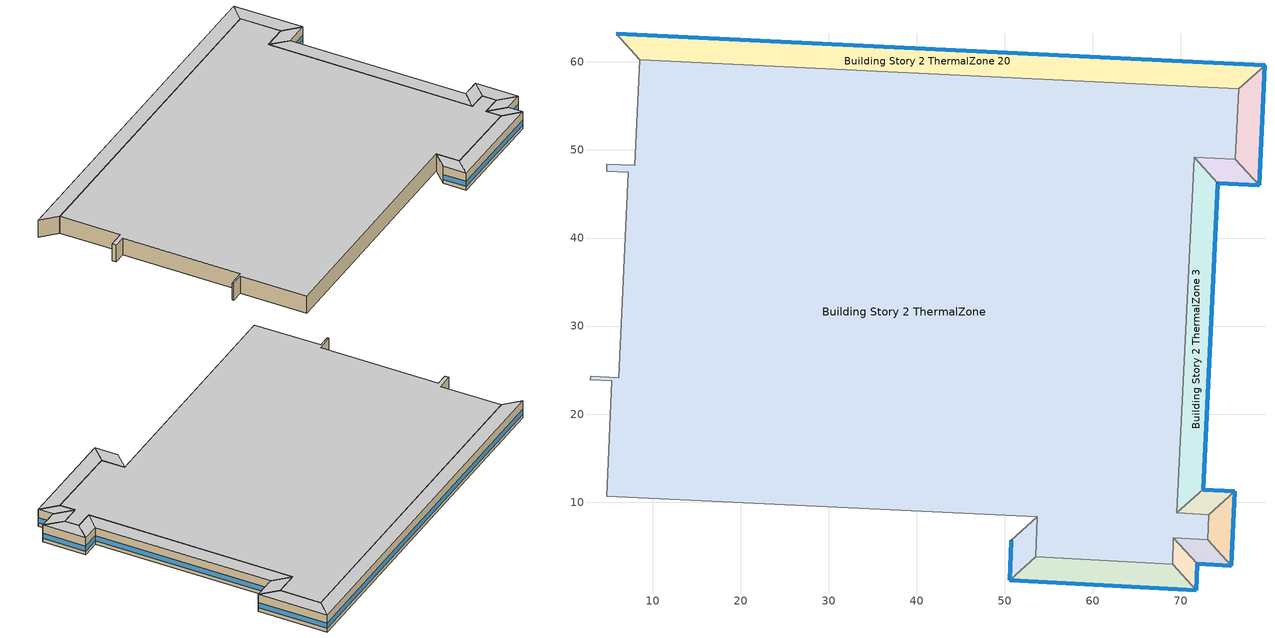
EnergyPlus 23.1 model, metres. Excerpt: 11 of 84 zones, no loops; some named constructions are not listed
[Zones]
Building Story 2 ThermalZone
 floor adiabatic (Typical Interior Floor): 76.59,56.95 76.19,48.94 71.5,49.16 69.54,8.77 73.13,8.55 73.02,5.75 69.14,5.95 69.05,2.94 53.53,3.81 53.69,8.37 4.8,10.69 5.38,23.8 2.95,23.91 2.97,24.27 6.14,24.16 7.23,47.45 4.79,47.57 4.82,48.38 7.98,48.25 8.55,60.23 z3.6
 wall adiabatic (Typical Interior Wall): 76.19,48.94 76.59,56.95 8.55,60.23 7.98,48.25 4.82,48.38 4.79,47.57 7.23,47.45 6.14,24.16 2.97,24.27 2.95,23.91 5.38,23.8 4.8,10.69 53.69,8.37 53.53,3.81 69.05,2.94 69.14,5.95 73.02,5.75 73.13,8.55 69.54,8.77 71.5,49.16 76.19,48.94 z3.6:7.2
 ceiling adiabatic (Typical Interior Ceiling): 8.55,60.23 7.98,48.25 4.82,48.38 4.79,47.57 7.23,47.45 6.14,24.16 2.97,24.27 2.95,23.91 5.38,23.8 4.8,10.69 53.69,8.37 53.53,3.81 69.05,2.94 69.14,5.95 73.02,5.75 73.13,8.55 69.54,8.77 71.5,49.16 76.19,48.94 76.59,56.95 z7.2
Building Story 2 ThermalZone 1
 floor adiabatic (Typical Interior Floor): 79.55,59.64 78.88,45.98 76.19,48.94 76.59,56.95 z3.6
 wall outside (Typical Insulated Steel Framed Exterior Wall R-20.41): 78.88,45.98 79.55,59.64 z3.6:7.2
 wall adiabatic (Typical Interior Wall): 79.55,59.64 76.59,56.95 76.19,48.94 78.88,45.98 z3.6:7.2
 window (U 0.48 SHGC 0.40 Dbl Ref-D Clr 6mm/13mm): 78.88,46 79.55,59.61 z4.36:5.45
 ceiling adiabatic (Typical Interior Ceiling): 76.59,56.95 76.19,48.94 78.88,45.98 79.55,59.64 z7.2
Building Story 2 ThermalZone 2
 floor adiabatic (Typical Interior Floor): 78.88,45.98 74.19,46.2 71.5,49.16 76.19,48.94 z3.6
 wall outside (Typical Insulated Steel Framed Exterior Wall R-20.41): 74.19,46.2 78.88,45.98 z3.6:7.2
 wall adiabatic (Typical Interior Wall): 78.88,45.98 76.19,48.94 71.5,49.16 74.19,46.2 z3.6:7.2
 window (U 0.48 SHGC 0.40 Dbl Ref-D Clr 6mm/13mm): 74.22,46.2 78.85,45.98 z4.36:5.45
 ceiling adiabatic (Typical Interior Ceiling): 76.19,48.94 71.5,49.16 74.19,46.2 78.88,45.98 z7.2
Building Story 2 ThermalZone 20
 floor adiabatic (Typical Interior Ceiling): 5.86,63.19 79.55,59.64 76.59,56.95 8.55,60.23 z3.6
 wall outside (Typical Insulated Steel Framed Exterior Wall R-20.41): 79.55,59.64 5.86,63.19 z3.6:7.2
 wall adiabatic (Typical Interior Wall): 5.86,63.19 8.55,60.23 76.59,56.95 79.55,59.64 z3.6:7.2
 window (U 0.48 SHGC 0.40 Dbl Ref-D Clr 6mm/13mm): 79.52,59.64 5.89,63.19 z4.36:5.44
 ceiling adiabatic (Typical Interior Ceiling): 8.55,60.23 76.59,56.95 79.55,59.64 5.86,63.19 z7.2
Building Story 2 ThermalZone 3
 floor adiabatic (Typical Interior Floor): 74.19,46.2 72.52,11.44 69.54,8.77 71.5,49.16 z3.6
 wall outside (Typical Insulated Steel Framed Exterior Wall R-20.41): 72.52,11.44 74.19,46.2 z3.6:7.2
 wall adiabatic (Typical Interior Wall): 74.19,46.2 71.5,49.16 69.54,8.77 72.52,11.44 z3.6:7.2
 window (U 0.48 SHGC 0.40 Dbl Ref-D Clr 6mm/13mm): 72.52,11.46 74.19,46.18 z4.36:5.44
 ceiling adiabatic (Typical Interior Ceiling): 71.5,49.16 69.54,8.77 72.52,11.44 74.19,46.2 z7.2
Building Story 2 ThermalZone 4
 floor adiabatic (Typical Interior Floor): 72.52,11.44 76.12,11.22 73.13,8.55 69.54,8.77 z3.6
 wall outside (Typical Insulated Steel Framed Exterior Wall R-20.41): 76.12,11.22 72.52,11.44 z3.6:7.2
 wall adiabatic (Typical Interior Wall): 72.52,11.44 69.54,8.77 73.13,8.55 76.12,11.22 z3.6:7.2
 window (U 0.48 SHGC 0.40 Dbl Ref-D Clr 6mm/13mm): 76.09,11.22 72.54,11.44 z4.36:5.46
 ceiling adiabatic (Typical Interior Ceiling): 69.54,8.77 73.13,8.55 76.12,11.22 72.52,11.44 z7.2
Building Story 2 ThermalZone 5
 floor adiabatic (Typical Interior Floor): 76.12,11.22 75.7,2.78 73.02,5.75 73.13,8.55 z3.6
 wall outside (Typical Insulated Steel Framed Exterior Wall R-20.41): 75.7,2.78 76.12,11.22 z3.6:7.2
 wall adiabatic (Typical Interior Wall): 76.12,11.22 73.13,8.55 73.02,5.75 75.7,2.78 z3.6:7.2
 window (U 0.48 SHGC 0.40 Dbl Ref-D Clr 6mm/13mm): 75.7,2.8 76.11,11.19 z4.36:5.45
 ceiling adiabatic (Typical Interior Ceiling): 73.13,8.55 73.02,5.75 75.7,2.78 76.12,11.22 z7.2
Building Story 2 ThermalZone 6
 floor adiabatic (Typical Interior Floor): 75.7,2.78 71.85,3 69.14,5.95 73.02,5.75 z3.6
 wall outside (Typical Insulated Steel Framed Exterior Wall R-20.41): 71.85,3 75.7,2.78 z3.6:7.2
 wall adiabatic (Typical Interior Wall): 75.7,2.78 73.02,5.75 69.14,5.95 71.85,3 z3.6:7.2
 window (U 0.48 SHGC 0.40 Dbl Ref-D Clr 6mm/13mm): 71.87,3 75.67,2.78 z4.36:5.46
 ceiling adiabatic (Typical Interior Ceiling): 73.02,5.75 69.14,5.95 71.85,3 75.7,2.78 z7.2
Building Story 2 ThermalZone 7
 floor adiabatic (Typical Interior Floor): 71.85,3 71.76,0 69.05,2.94 69.14,5.95 z3.6
 wall outside (Typical Insulated Steel Framed Exterior Wall R-20.41): 71.76,0 71.85,3 z3.6:7.2
 wall adiabatic (Typical Interior Wall): 71.85,3 69.14,5.95 69.05,2.94 71.76,0 z3.6:7.2
 window (U 0.48 SHGC 0.40 Dbl Ref-D Clr 6mm/13mm): 71.76,0.03 71.84,2.97 z4.36:5.46
 ceiling adiabatic (Typical Interior Ceiling): 69.14,5.95 69.05,2.94 71.76,0 71.85,3 z7.2
Building Story 2 ThermalZone 8
 floor adiabatic (Typical Interior Floor): 71.76,0 50.58,1.11 53.53,3.81 69.05,2.94 z3.6
 wall outside (Typical Insulated Steel Framed Exterior Wall R-20.41): 50.58,1.11 71.76,0 z3.6:7.2
 wall adiabatic (Typical Interior Wall): 71.76,0 69.05,2.94 53.53,3.81 50.58,1.11 z3.6:7.2
 window (U 0.48 SHGC 0.40 Dbl Ref-D Clr 6mm/13mm): 50.6,1.11 71.74,0 z4.36:5.44
 ceiling adiabatic (Typical Interior Ceiling): 69.05,2.94 53.53,3.81 50.58,1.11 71.76,0 z7.2
Building Story 2 ThermalZone 9
 floor adiabatic (Typical Interior Floor): 50.58,1.11 50.74,5.66 53.69,8.37 53.53,3.81 z3.6
 wall outside (Typical Insulated Steel Framed Exterior Wall R-20.41): 50.74,5.66 50.58,1.11 z3.6:7.2
 wall adiabatic (Typical Interior Wall): 50.58,1.11 53.53,3.81 53.69,8.37 50.74,5.66 z3.6:7.2
 window (U 0.48 SHGC 0.40 Dbl Ref-D Clr 6mm/13mm): 50.74,5.64 50.58,1.14 z4.36:5.45
 ceiling adiabatic (Typical Interior Ceiling): 53.53,3.81 53.69,8.37 50.74,5.66 50.58,1.11 z7.2
[Material] Thermal Absorptance=0.9; Solar Absorptance=0.7
Name | Roughness | Thickness {m} | Conductivity {W/m-K} | Density {kg/m3} | Specific Heat {J/kg-K} | Visible Absorptance
100mm Normalweight concrete floor | MediumRough | 0.1016 | 2.31045 | 2322 | 832.557 | 0.7
25mm Stucco | Smooth | 0.0254 | 0.72 | 1856 | 840 | 0.7
5/8 in. Gypsum Board | MediumSmooth | 0.0159 | 0.16 | 800 | 1090 | 0.7
G01 13mm gypsum board | Smooth | 0.0127 | 0.160031 | 800.001 | 1090.73 | 0.5
[Material:NoMass] Roughness=Smooth; Thermal Absorptance=0.9; Solar Absorptance=0.7
Name | Thermal Resistance {m2-K/W} | Visible Absorptance
CP02 CARPET PAD | 0.21648 | 0.8
Typical Insulation R-18.23 | 3.21036 | 0.7
[WindowMaterial:Gas]
AIR 13MM: Gas Type=Air; Thickness {m}=0.0127
[WindowMaterial:Glazing] Optical Data Type=SpectralAverage; Thickness {m}=0.006; Infrared Transmittance at Normal Incidence=0; Front Side Infrared Hemispherical Emissivity=0.84; Conductivity {W/m-K}=0.9; Dirt Correction Factor for Solar and Visible Transmittance=1; Solar Diffusing=No
Name | Solar Transmittance at Normal Incidence | Front Side Solar Reflectance at Normal Incidence | Back Side Solar Reflectance at Normal Incidence | Visible Transmittance at Normal Incidence | Front Side Visible Reflectance at Normal Incidence | Back Side Visible Reflectance at Normal Incidence | Back Side Infrared Hemispherical Emissivity
CLEAR 6MM | 0.775 | 0.071 | 0.071 | 0.881 | 0.08 | 0.08 | 0.84
REF D CLEAR 6MM | 0.429 | 0.308 | 0.379 | 0.334 | 0.453 | 0.505 | 0.82
[Construction]
Typical Insulated Steel Framed Exterior Wall R-20.41: 25mm Stucco, 5/8 in. Gypsum Board, Typical Insulation R-18.23, 5/8 in. Gypsum Board
Typical Interior Ceiling: CP02 CARPET PAD, 100mm Normalweight concrete floor
Typical Interior Floor: 100mm Normalweight concrete floor, CP02 CARPET PAD
Typical Interior Wall: G01 13mm gypsum board, G01 13mm gypsum board
U 0.48 SHGC 0.40 Dbl Ref-D Clr 6mm/13mm: REF D CLEAR 6MM, AIR 13MM, CLEAR 6MM
[Zone] Multiplier=1; Part of Total Floor Area=Yes
Building Story 2 ThermalZone; Building Story 2 ThermalZone 1; Building Story 2 ThermalZone 2; Building Story 2 ThermalZone 20; Building Story 2 ThermalZone 3; Building Story 2 ThermalZone 4; Building Story 2 ThermalZone 5; Building Story 2 ThermalZone 6; Building Story 2 ThermalZone 7; Building Story 2 ThermalZone 8; Building Story 2 ThermalZone 9
[Space] Space Type=Story Mid Blended Space Type
Name | Zone
Building Story 2 Space | Building Story 2 ThermalZone
Building Story 2 Space 1 | Building Story 2 ThermalZone 1
Building Story 2 Space 2 | Building Story 2 ThermalZone 2
Building Story 2 Space 20 | Building Story 2 ThermalZone 20
Building Story 2 Space 3 | Building Story 2 ThermalZone 3
Building Story 2 Space 4 | Building Story 2 ThermalZone 4
Building Story 2 Space 5 | Building Story 2 ThermalZone 5
Building Story 2 Space 6 | Building Story 2 ThermalZone 6
Building Story 2 Space 7 | Building Story 2 ThermalZone 7
Building Story 2 Space 8 | Building Story 2 ThermalZone 8
Building Story 2 Space 9 | Building Story 2 ThermalZone 9
[InternalMass] Construction=InteriorFurnishings 1
Name | Zone or ZoneList | Space or SpaceList | Surface Area {m2}
Building Story 2 Space SecondarySchool Classroom A  - Story Mid Mass; Building Story 2 Space SecondarySchool Classroom C  - Story Mid Mass | Building Story 2 ThermalZone | Building Story 2 Space | 1442.32
Building Story 2 Space 20 SecondarySchool Classroom A  - Story Mid Mass; Building Story 2 Space 20 SecondarySchool Classroom C  - Story Mid Mass | Building Story 2 ThermalZone 20 | Building Story 2 Space 20 | 87.5473
Building Story 2 Space 8 SecondarySchool Classroom A  - Story Mid Mass; Building Story 2 Space 8 SecondarySchool Classroom C  - Story Mid Mass | Building Story 2 ThermalZone 8 | Building Story 2 Space 8 | 22.6304
Building Story 2 Space 7 SecondarySchool Classroom A  - Story Mid Mass; Building Story 2 Space 7 SecondarySchool Classroom C  - Story Mid Mass | Building Story 2 ThermalZone 7 | Building Story 2 Space 7 | 3.66064
Building Story 2 Space 1 SecondarySchool Classroom A  - Story Mid Mass; Building Story 2 Space 1 SecondarySchool Classroom C  - Story Mid Mass | Building Story 2 ThermalZone 1 | Building Story 2 Space 1 | 13.3914
Building Story 2 Space 2 SecondarySchool Classroom A  - Story Mid Mass; Building Story 2 Space 2 SecondarySchool Classroom C  - Story Mid Mass | Building Story 2 ThermalZone 2 | Building Story 2 Space 2 | 5.7984
Building Story 2 Space 3 SecondarySchool Classroom A  - Story Mid Mass; Building Story 2 Space 3 SecondarySchool Classroom C  - Story Mid Mass | Building Story 2 ThermalZone 3 | Building Story 2 Space 3 | 46.5917
Building Story 2 Space 4 SecondarySchool Classroom A  - Story Mid Mass; Building Story 2 Space 4 SecondarySchool Classroom C  - Story Mid Mass | Building Story 2 ThermalZone 4 | Building Story 2 Space 4 | 4.47776
Building Story 2 Space 5 SecondarySchool Classroom A  - Story Mid Mass; Building Story 2 Space 5 SecondarySchool Classroom C  - Story Mid Mass | Building Story 2 ThermalZone 5 | Building Story 2 Space 5 | 6.94893
Building Story 2 Space 6 SecondarySchool Classroom A  - Story Mid Mass; Building Story 2 Space 6 SecondarySchool Classroom C  - Story Mid Mass | Building Story 2 ThermalZone 6 | Building Story 2 Space 6 | 4.75399
Building Story 2 Space 9 SecondarySchool Classroom A  - Story Mid Mass; Building Story 2 Space 9 SecondarySchool Classroom C  - Story Mid Mass | Building Story 2 ThermalZone 9 | Building Story 2 Space 9 | 5.66849
Building Story 2 Space SecondarySchool Classroom A end_a - Story Mid Mass; Building Story 2 Space SecondarySchool Classroom C end_a - Story Mid Mass | Building Story 2 ThermalZone | Building Story 2 Space | 113.213
Building Story 2 Space 20 SecondarySchool Classroom A end_a - Story Mid Mass; Building Story 2 Space 20 SecondarySchool Classroom C end_a - Story Mid Mass | Building Story 2 ThermalZone 20 | Building Story 2 Space 20 | 6.87195
Building Story 2 Space 8 SecondarySchool Classroom A end_a - Story Mid Mass; Building Story 2 Space 8 SecondarySchool Classroom C end_a - Story Mid Mass | Building Story 2 ThermalZone 8 | Building Story 2 Space 8 | 1.77635
Building Story 2 Space 7 SecondarySchool Classroom A end_a - Story Mid Mass; Building Story 2 Space 7 SecondarySchool Classroom C end_a - Story Mid Mass | Building Story 2 ThermalZone 7 | Building Story 2 Space 7 | 0.287339
Building Story 2 Space 1 SecondarySchool Classroom A end_a - Story Mid Mass; Building Story 2 Space 1 SecondarySchool Classroom C end_a - Story Mid Mass | Building Story 2 ThermalZone 1 | Building Story 2 Space 1 | 1.05114
Building Story 2 Space 2 SecondarySchool Classroom A end_a - Story Mid Mass; Building Story 2 Space 2 SecondarySchool Classroom C end_a - Story Mid Mass | Building Story 2 ThermalZone 2 | Building Story 2 Space 2 | 0.45514
Building Story 2 Space 3 SecondarySchool Classroom A end_a - Story Mid Mass; Building Story 2 Space 3 SecondarySchool Classroom C end_a - Story Mid Mass | Building Story 2 ThermalZone 3 | Building Story 2 Space 3 | 3.65717
Building Story 2 Space 4 SecondarySchool Classroom A end_a - Story Mid Mass; Building Story 2 Space 4 SecondarySchool Classroom C end_a - Story Mid Mass | Building Story 2 ThermalZone 4 | Building Story 2 Space 4 | 0.351478
Building Story 2 Space 5 SecondarySchool Classroom A end_a - Story Mid Mass; Building Story 2 Space 5 SecondarySchool Classroom C end_a - Story Mid Mass | Building Story 2 ThermalZone 5 | Building Story 2 Space 5 | 0.54545
Building Story 2 Space 6 SecondarySchool Classroom A end_a - Story Mid Mass; Building Story 2 Space 6 SecondarySchool Classroom C end_a - Story Mid Mass | Building Story 2 ThermalZone 6 | Building Story 2 Space 6 | 0.37316
Building Story 2 Space 9 SecondarySchool Classroom A end_a - Story Mid Mass; Building Story 2 Space 9 SecondarySchool Classroom C end_a - Story Mid Mass | Building Story 2 ThermalZone 9 | Building Story 2 Space 9 | 0.444943
Building Story 2 Space SecondarySchool Corridor B  - Story Mid Mass | Building Story 2 ThermalZone | Building Story 2 Space | 2033.76
Building Story 2 Space 20 SecondarySchool Corridor B  - Story Mid Mass | Building Story 2 ThermalZone 20 | Building Story 2 Space 20 | 123.447
Building Story 2 Space 8 SecondarySchool Corridor B  - Story Mid Mass | Building Story 2 ThermalZone 8 | Building Story 2 Space 8 | 31.9103
Building Story 2 Space 7 SecondarySchool Corridor B  - Story Mid Mass | Building Story 2 ThermalZone 7 | Building Story 2 Space 7 | 5.16173
Building Story 2 Space 1 SecondarySchool Corridor B  - Story Mid Mass | Building Story 2 ThermalZone 1 | Building Story 2 Space 1 | 18.8827
Building Story 2 Space 2 SecondarySchool Corridor B  - Story Mid Mass | Building Story 2 ThermalZone 2 | Building Story 2 Space 2 | 8.17611
Building Story 2 Space 3 SecondarySchool Corridor B  - Story Mid Mass | Building Story 2 ThermalZone 3 | Building Story 2 Space 3 | 65.6972
Building Story 2 Space 4 SecondarySchool Corridor B  - Story Mid Mass | Building Story 2 ThermalZone 4 | Building Story 2 Space 4 | 6.31392
Building Story 2 Space 5 SecondarySchool Corridor B  - Story Mid Mass | Building Story 2 ThermalZone 5 | Building Story 2 Space 5 | 9.79843
Building Story 2 Space 6 SecondarySchool Corridor B  - Story Mid Mass | Building Story 2 ThermalZone 6 | Building Story 2 Space 6 | 6.70342
Building Story 2 Space 9 SecondarySchool Corridor B  - Story Mid Mass | Building Story 2 ThermalZone 9 | Building Story 2 Space 9 | 7.99292
Building Story 2 Space SecondarySchool Corridor B end_a - Story Mid Mass | Building Story 2 ThermalZone | Building Story 2 Space | 159.638
Building Story 2 Space 20 SecondarySchool Corridor B end_a - Story Mid Mass | Building Story 2 ThermalZone 20 | Building Story 2 Space 20 | 9.68988
Building Story 2 Space 8 SecondarySchool Corridor B end_a - Story Mid Mass | Building Story 2 ThermalZone 8 | Building Story 2 Space 8 | 2.50477
Building Story 2 Space 7 SecondarySchool Corridor B end_a - Story Mid Mass | Building Story 2 ThermalZone 7 | Building Story 2 Space 7 | 0.405165
Building Story 2 Space 1 SecondarySchool Corridor B end_a - Story Mid Mass | Building Story 2 ThermalZone 1 | Building Story 2 Space 1 | 1.48218
Building Story 2 Space 2 SecondarySchool Corridor B end_a - Story Mid Mass | Building Story 2 ThermalZone 2 | Building Story 2 Space 2 | 0.641776
Building Story 2 Space 3 SecondarySchool Corridor B end_a - Story Mid Mass | Building Story 2 ThermalZone 3 | Building Story 2 Space 3 | 5.15684
Building Story 2 Space 4 SecondarySchool Corridor B end_a - Story Mid Mass | Building Story 2 ThermalZone 4 | Building Story 2 Space 4 | 0.495605
Building Story 2 Space 5 SecondarySchool Corridor B end_a - Story Mid Mass | Building Story 2 ThermalZone 5 | Building Story 2 Space 5 | 0.769119
Building Story 2 Space 6 SecondarySchool Corridor B end_a - Story Mid Mass | Building Story 2 ThermalZone 6 | Building Story 2 Space 6 | 0.526179
Building Story 2 Space 9 SecondarySchool Corridor B end_a - Story Mid Mass | Building Story 2 ThermalZone 9 | Building Story 2 Space 9 | 0.627397
Building Story 2 Space SecondarySchool Gym A  - Story Mid Mass; Building Story 2 Space SecondarySchool Gym C  - Story Mid Mass | Building Story 2 ThermalZone | Building Story 2 Space | 80.6602
Building Story 2 Space 20 SecondarySchool Gym A  - Story Mid Mass; Building Story 2 Space 20 SecondarySchool Gym C  - Story Mid Mass | Building Story 2 ThermalZone 20 | Building Story 2 Space 20 | 4.896
Building Story 2 Space 8 SecondarySchool Gym A  - Story Mid Mass; Building Story 2 Space 8 SecondarySchool Gym C  - Story Mid Mass | Building Story 2 ThermalZone 8 | Building Story 2 Space 8 | 1.26558
Building Story 2 Space 7 SecondarySchool Gym A  - Story Mid Mass; Building Story 2 Space 7 SecondarySchool Gym C  - Story Mid Mass | Building Story 2 ThermalZone 7 | Building Story 2 Space 7 | 0.204718
Building Story 2 Space 1 SecondarySchool Gym A  - Story Mid Mass; Building Story 2 Space 1 SecondarySchool Gym C  - Story Mid Mass | Building Story 2 ThermalZone 1 | Building Story 2 Space 1 | 0.748899
Building Story 2 Space 2 SecondarySchool Gym A  - Story Mid Mass; Building Story 2 Space 2 SecondarySchool Gym C  - Story Mid Mass | Building Story 2 ThermalZone 2 | Building Story 2 Space 2 | 0.32427
Building Story 2 Space 3 SecondarySchool Gym A  - Story Mid Mass; Building Story 2 Space 3 SecondarySchool Gym C  - Story Mid Mass | Building Story 2 ThermalZone 3 | Building Story 2 Space 3 | 2.6056
Building Story 2 Space 4 SecondarySchool Gym A  - Story Mid Mass; Building Story 2 Space 4 SecondarySchool Gym C  - Story Mid Mass | Building Story 2 ThermalZone 4 | Building Story 2 Space 4 | 0.250414
Building Story 2 Space 5 SecondarySchool Gym A  - Story Mid Mass; Building Story 2 Space 5 SecondarySchool Gym C  - Story Mid Mass | Building Story 2 ThermalZone 5 | Building Story 2 Space 5 | 0.388612
Building Story 2 Space 6 SecondarySchool Gym A  - Story Mid Mass; Building Story 2 Space 6 SecondarySchool Gym C  - Story Mid Mass | Building Story 2 ThermalZone 6 | Building Story 2 Space 6 | 0.265862
Building Story 2 Space 9 SecondarySchool Gym A  - Story Mid Mass; Building Story 2 Space 9 SecondarySchool Gym C  - Story Mid Mass | Building Story 2 ThermalZone 9 | Building Story 2 Space 9 | 0.317005
Building Story 2 Space SecondarySchool Gym A end_b - Story Mid Mass; Building Story 2 Space SecondarySchool Gym C end_b - Story Mid Mass | Building Story 2 ThermalZone | Building Story 2 Space | 33.8157
Building Story 2 Space 20 SecondarySchool Gym A end_b - Story Mid Mass; Building Story 2 Space 20 SecondarySchool Gym C end_b - Story Mid Mass | Building Story 2 ThermalZone 20 | Building Story 2 Space 20 | 2.05258
Building Story 2 Space 8 SecondarySchool Gym A end_b - Story Mid Mass; Building Story 2 Space 8 SecondarySchool Gym C end_b - Story Mid Mass | Building Story 2 ThermalZone 8 | Building Story 2 Space 8 | 0.530579
Building Story 2 Space 7 SecondarySchool Gym A end_b - Story Mid Mass; Building Story 2 Space 7 SecondarySchool Gym C end_b - Story Mid Mass | Building Story 2 ThermalZone 7 | Building Story 2 Space 7 | 0.0858251
Building Story 2 Space 1 SecondarySchool Gym A end_b - Story Mid Mass; Building Story 2 Space 1 SecondarySchool Gym C end_b - Story Mid Mass | Building Story 2 ThermalZone 1 | Building Story 2 Space 1 | 0.313966
Building Story 2 Space 2 SecondarySchool Gym A end_b - Story Mid Mass; Building Story 2 Space 2 SecondarySchool Gym C end_b - Story Mid Mass | Building Story 2 ThermalZone 2 | Building Story 2 Space 2 | 0.135946
Building Story 2 Space 3 SecondarySchool Gym A end_b - Story Mid Mass; Building Story 2 Space 3 SecondarySchool Gym C end_b - Story Mid Mass | Building Story 2 ThermalZone 3 | Building Story 2 Space 3 | 1.09236
Building Story 2 Space 4 SecondarySchool Gym A end_b - Story Mid Mass; Building Story 2 Space 4 SecondarySchool Gym C end_b - Story Mid Mass | Building Story 2 ThermalZone 4 | Building Story 2 Space 4 | 0.104983
Building Story 2 Space 5 SecondarySchool Gym A end_b - Story Mid Mass; Building Story 2 Space 5 SecondarySchool Gym C end_b - Story Mid Mass | Building Story 2 ThermalZone 5 | Building Story 2 Space 5 | 0.16292
Building Story 2 Space 6 SecondarySchool Gym A end_b - Story Mid Mass; Building Story 2 Space 6 SecondarySchool Gym C end_b - Story Mid Mass | Building Story 2 ThermalZone 6 | Building Story 2 Space 6 | 0.111459
Building Story 2 Space 9 SecondarySchool Gym A end_b - Story Mid Mass | Building Story 2 ThermalZone 9 | Building Story 2 Space 9 | 0.1329
Building Story 2 Space SecondarySchool Gym B  - Story Mid Mass | Building Story 2 ThermalZone | Building Story 2 Space | 759.556
Building Story 2 Space 20 SecondarySchool Gym B  - Story Mid Mass | Building Story 2 ThermalZone 20 | Building Story 2 Space 20 | 46.1044
Building Story 2 Space 8 SecondarySchool Gym B  - Story Mid Mass | Building Story 2 ThermalZone 8 | Building Story 2 Space 8 | 11.9177
Building Story 2 Space 7 SecondarySchool Gym B  - Story Mid Mass | Building Story 2 ThermalZone 7 | Building Story 2 Space 7 | 1.92777
Building Story 2 Space 1 SecondarySchool Gym B  - Story Mid Mass | Building Story 2 ThermalZone 1 | Building Story 2 Space 1 | 7.05219
Building Story 2 Space 2 SecondarySchool Gym B  - Story Mid Mass | Building Story 2 ThermalZone 2 | Building Story 2 Space 2 | 3.05357
Building Story 2 Space 3 SecondarySchool Gym B  - Story Mid Mass | Building Story 2 ThermalZone 3 | Building Story 2 Space 3 | 24.5362
Building Story 2 Space 4 SecondarySchool Gym B  - Story Mid Mass | Building Story 2 ThermalZone 4 | Building Story 2 Space 4 | 2.35809
Building Story 2 Space 5 SecondarySchool Gym B  - Story Mid Mass | Building Story 2 ThermalZone 5 | Building Story 2 Space 5 | 3.65946
Building Story 2 Space 6 SecondarySchool Gym B  - Story Mid Mass | Building Story 2 ThermalZone 6 | Building Story 2 Space 6 | 2.50355
Building Story 2 Space 9 SecondarySchool Gym B  - Story Mid Mass | Building Story 2 ThermalZone 9 | Building Story 2 Space 9 | 2.98515
Building Story 2 Space SecondarySchool Gym B end_b - Story Mid Mass | Building Story 2 ThermalZone | Building Story 2 Space | 318.433
Building Story 2 Space 20 SecondarySchool Gym B end_b - Story Mid Mass | Building Story 2 ThermalZone 20 | Building Story 2 Space 20 | 19.3286
Building Story 2 Space 8 SecondarySchool Gym B end_b - Story Mid Mass | Building Story 2 ThermalZone 8 | Building Story 2 Space 8 | 4.99632
Building Story 2 Space 7 SecondarySchool Gym B end_b - Story Mid Mass | Building Story 2 ThermalZone 7 | Building Story 2 Space 7 | 0.808192
Building Story 2 Space 1 SecondarySchool Gym B end_b - Story Mid Mass | Building Story 2 ThermalZone 1 | Building Story 2 Space 1 | 2.95653
Building Story 2 Space 2 SecondarySchool Gym B end_b - Story Mid Mass | Building Story 2 ThermalZone 2 | Building Story 2 Space 2 | 1.28017
Building Story 2 Space 3 SecondarySchool Gym B end_b - Story Mid Mass | Building Story 2 ThermalZone 3 | Building Story 2 Space 3 | 10.2865
Building Story 2 Space 4 SecondarySchool Gym B end_b - Story Mid Mass | Building Story 2 ThermalZone 4 | Building Story 2 Space 4 | 0.988595
Building Story 2 Space 5 SecondarySchool Gym B end_b - Story Mid Mass | Building Story 2 ThermalZone 5 | Building Story 2 Space 5 | 1.53418
Building Story 2 Space 6 SecondarySchool Gym B end_b - Story Mid Mass | Building Story 2 ThermalZone 6 | Building Story 2 Space 6 | 1.04958
Building Story 2 Space 9 SecondarySchool Gym B end_b - Story Mid Mass | Building Story 2 ThermalZone 9 | Building Story 2 Space 9 | 1.25148
